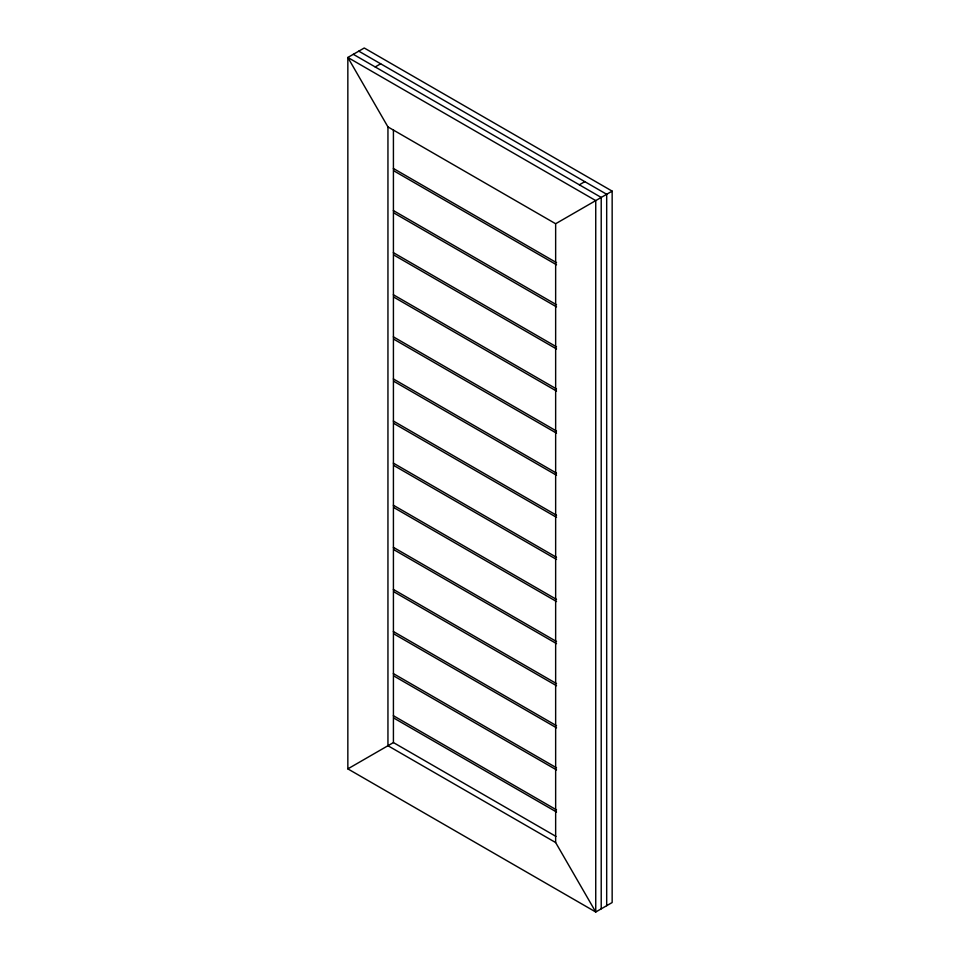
<?xml version="1.0" encoding="UTF-8"?>
<svg xmlns="http://www.w3.org/2000/svg" width="960" height="960" viewBox="0 0 960 960"><rect width="100%" height="100%" fill="white"/><g stroke="black" fill="none" stroke-linecap="round" stroke-linejoin="round"><path stroke-width="1.44" d="M375.192 66.948L380.664 63.78M579.336 184.812L584.808 181.656M555.648 842.544L387.948 745.728L387.948 126.924L347.844 57.468L595.74 200.592L595.74 912L555.648 842.544L555.648 223.74L612.156 191.124L364.26 48L347.844 57.468L347.844 768.876L595.74 912L612.156 902.532L612.156 191.124M347.844 768.876L393.42 742.572L393.42 129.768M358.788 51.156L606.684 194.28L606.684 905.688M353.316 54.312L601.212 197.436L601.212 908.844M387.948 126.924L555.648 223.74M393.36 168.456L556.536 262.668M393.732 170.784L556.536 264.78M393.36 210.552L556.536 304.764M393.732 212.88L556.536 306.876M393.36 252.648L556.536 346.86M393.732 254.976L556.536 348.972M393.36 294.744L556.536 388.956M393.732 297.072L556.536 391.068M393.36 336.84L556.536 431.052M393.732 339.168L556.536 433.164M393.36 378.936L556.536 473.148M393.732 381.264L556.536 475.248M393.36 421.032L556.536 515.244M393.732 423.36L556.536 517.344M393.36 463.128L556.536 557.34M393.732 465.456L556.536 559.44M393.36 505.224L556.536 599.436M393.732 507.54L556.536 601.536M393.36 547.32L556.536 641.532M393.732 549.636L556.536 643.632M393.36 589.416L556.536 683.628M393.732 591.732L556.536 685.728M393.36 631.512L556.536 725.724M393.732 633.828L556.536 727.824M393.36 673.596L556.536 767.82M393.732 675.924L556.536 769.92M393.36 715.692L556.536 809.904M393.732 718.02L556.536 812.016M393.42 742.572L555.948 836.412"/></g></svg>
